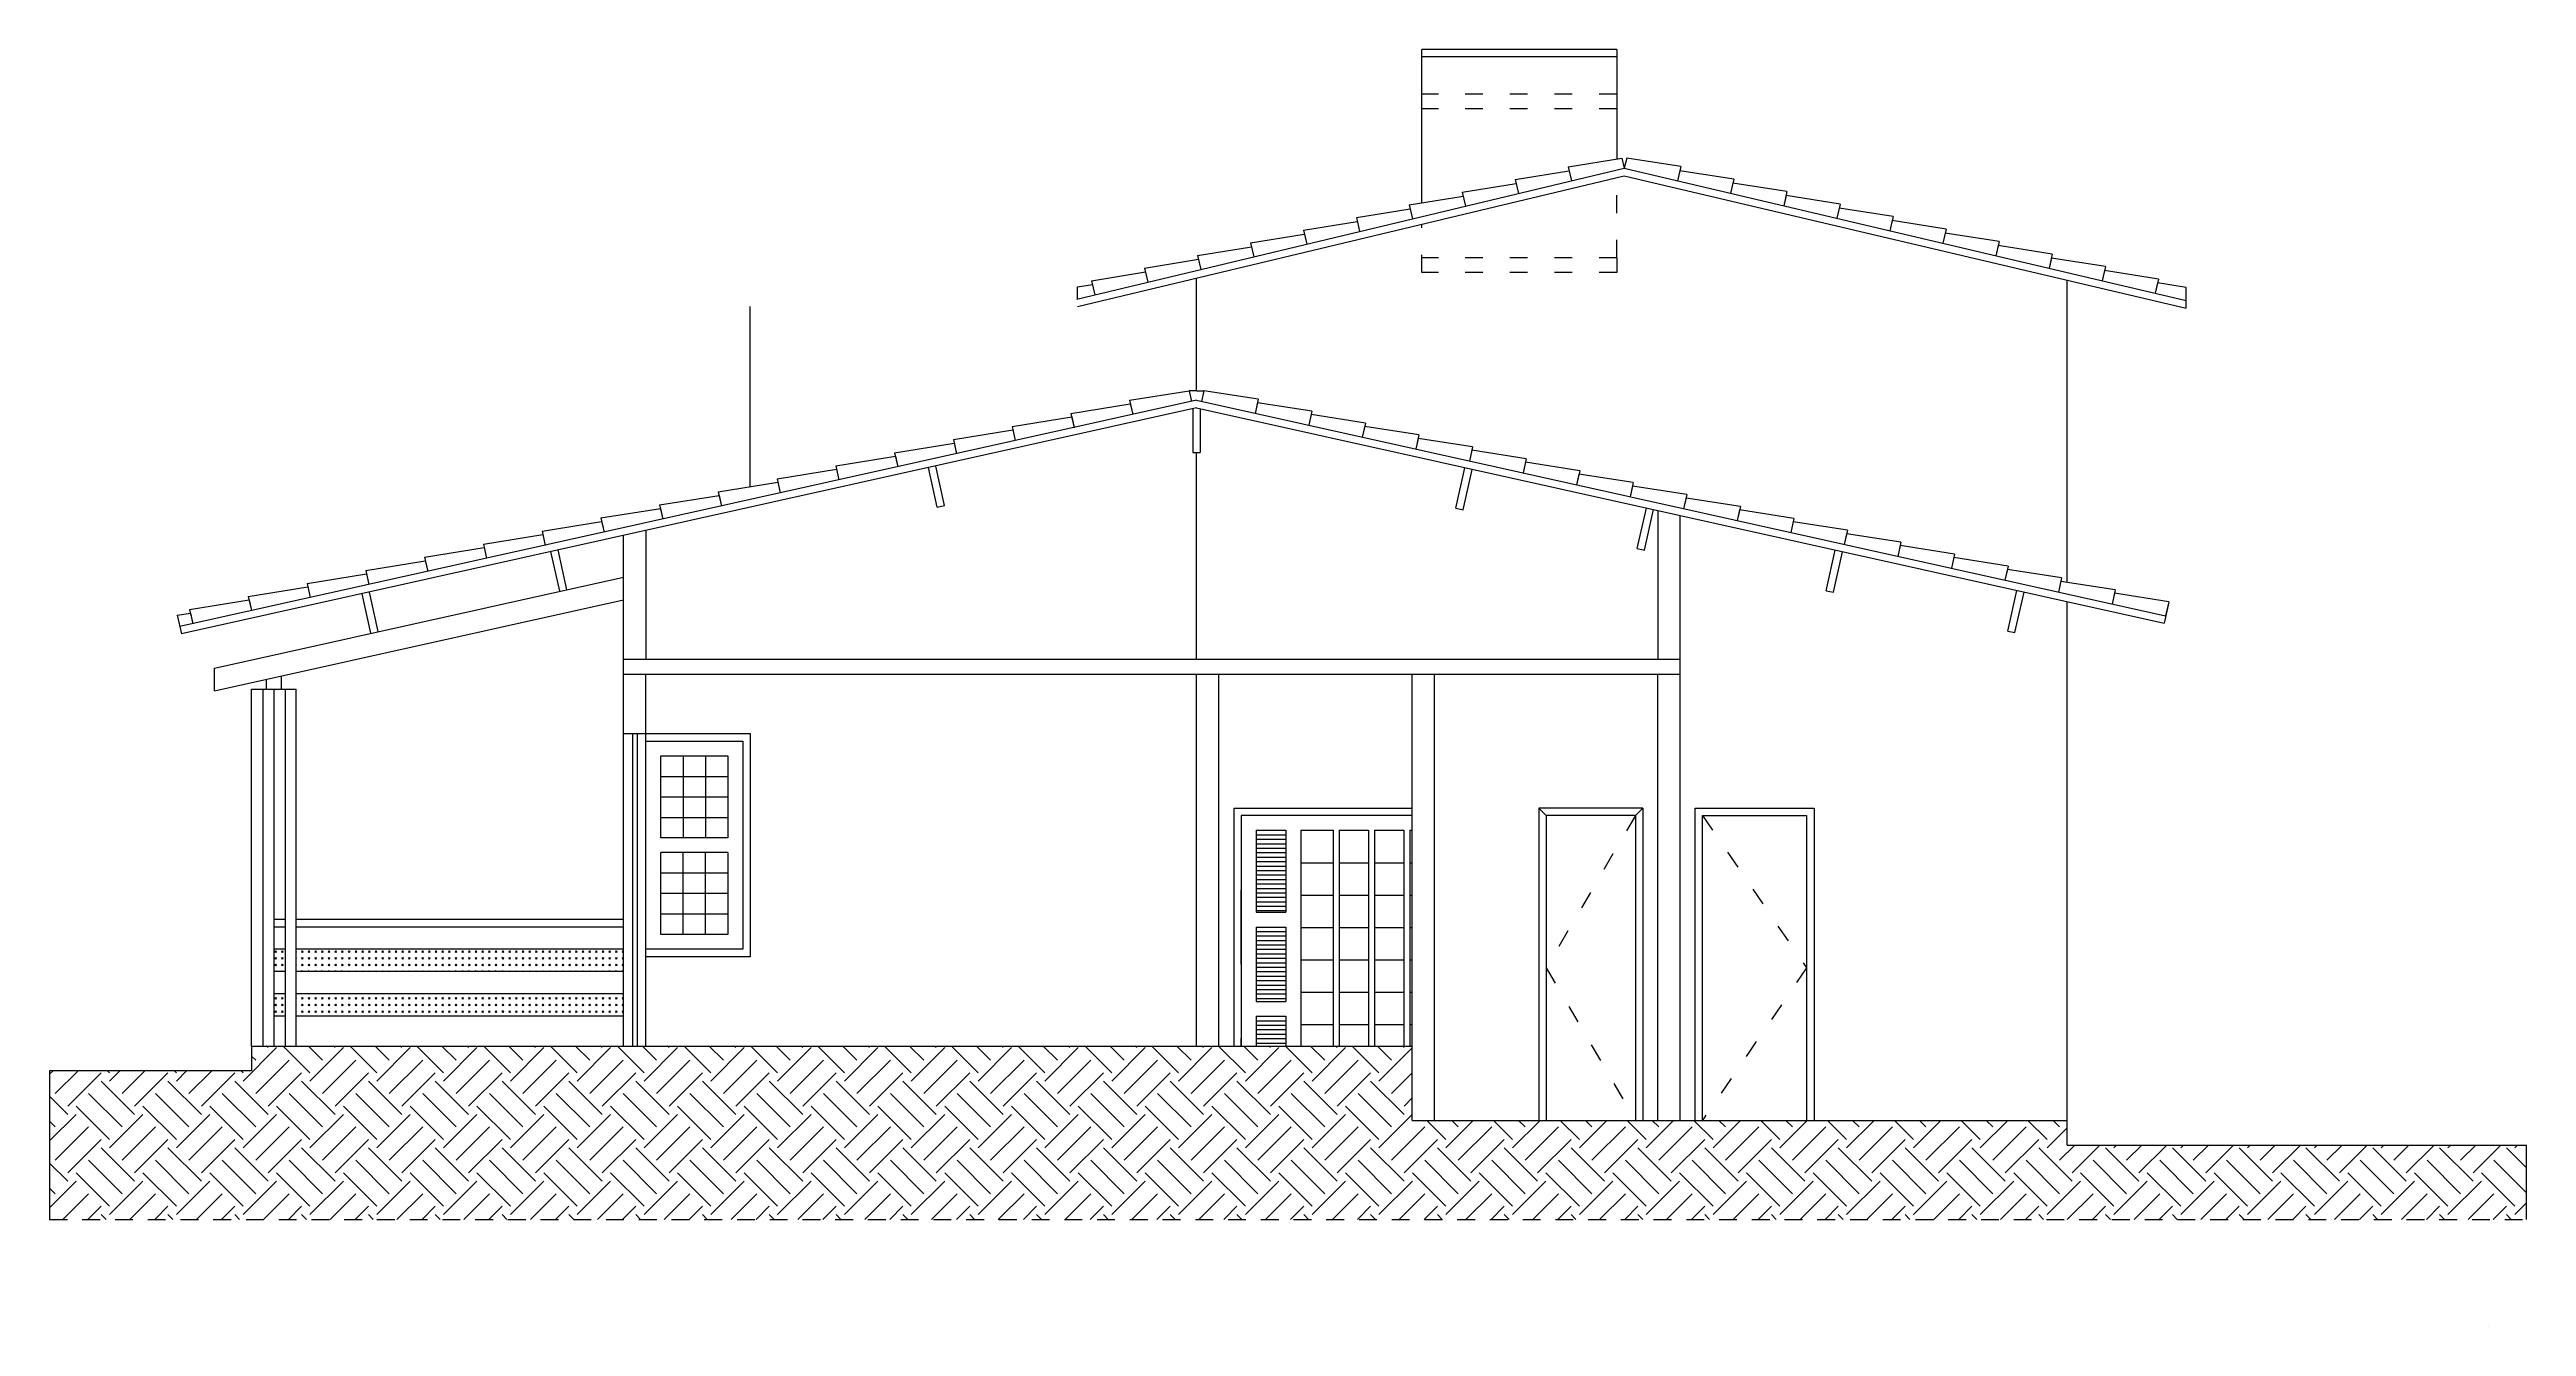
# Model space of a CAD drawing. Header units: millimetres. Extents: x -149 to 2, y 952 to 1078.
# Drawn here: x -64.01 to -47.37, y 952.4 to 960.99 of the extents above; entities that cross this region are included whole.
import ezdxf

# ---------------------------------------------------------------- set-up
doc = ezdxf.new("R2010")
doc.units = ezdxf.units.MM
doc.header["$LTSCALE"] = 0.1
doc.linetypes.add('ACAD_ISO02W100', pattern=[15, 12, -3])
doc.linetypes.add('ACAD_ISO03W100', pattern=[30, 12, -18])
doc.layers.get('0').update_dxf_attribs({"linetype": 'ACAD_ISO03W100'})
for name, color, linetype in [('elementos cortados', 6, 'Continuous'), ('grade', 8, 'Continuous'), ('pilar', 5, 'Continuous'), ('porta e janela cortada', 106, 'Continuous'), ('porta e janela vista', 3, 'Continuous'), ('projeção', 7, 'ACAD_ISO02W100')]:
    doc.layers.add(name, color=color, linetype=linetype)
doc.styles.get("Standard").update_dxf_attribs({"font": 'verdana.ttf', "height": 0.15})

msp = doc.modelspace()

# ---------------------------------------------------------------- hatches: boundary and pattern name
at = {"layer": 'grade', "ltscale": 0.1}
h = msp.add_hatch(dxfattribs=at)
h.set_pattern_fill('CROSS', color=256, scale=0.005, angle=45, style=0)
h.set_pattern_definition([(45, (20.524236, 12.75206), (3e-18, 0.0449012806), [0.015875, -0.047625]), (135, (20.53546, 12.75206), (-0.0449012806, 3e-18), [0.015875, -0.047625])])
h.paths.add_polyline_path([(-60.154, 954.937), (-62.354, 954.937), (-62.354, 954.787), (-60.154, 954.787)])
h.paths.add_polyline_path([(-60.154, 954.637), (-62.354, 954.637), (-62.354, 954.487), (-60.154, 954.487)])
h.paths.add_polyline_path([(-62.429, 954.637), (-62.504, 954.637), (-62.504, 954.487), (-62.429, 954.487)])
h.paths.add_polyline_path([(-62.429, 954.937), (-62.504, 954.937), (-62.504, 954.787), (-62.429, 954.787)])
at = {"layer": 'projeção', "ltscale": 0.1}
h = msp.add_hatch(dxfattribs=at)
h.set_pattern_fill('EARTH', color=256, scale=0.05, angle=45, style=0)
h.set_pattern_definition([(45, (20.52424, 12.75206), (3e-17, 0.44901281), [0.3175, -0.3175]), (45, (20.44005, 12.83625), (3e-17, 0.44901281), [0.3175, -0.3175]), (45, (20.35586, 12.92044), (3e-17, 0.44901281), [0.3175, -0.3175]), (135, (20.35586, 12.97657), (-0.44901281, 3e-17), [0.3175, -0.3175]), (135, (20.44005, 13.06075), (-0.44901281, 3e-17), [0.3175, -0.3175]), (135, (20.52424, 13.14494), (-0.44901281, 3e-17), [0.3175, -0.3175])])
h.paths.add_polyline_path([(-54.854, 954.287), (-62.654, 954.287), (-62.654, 954.121), (-64.012, 954.121), (-64.012, 953.121), (-47.366, 953.121), (-47.366, 953.621), (-50.454, 953.621), (-50.454, 953.787), (-54.854, 953.787)])

# ---------------------------------------------------------------- linework, layer by layer
at = {"ltscale": 0.1}
for p, q in [((-53.479, 960.687), (-54.791, 960.687)), ((-53.479, 960.587), (-54.791, 960.587)), ((-53.479, 959.587), (-53.479, 960.125)), ((-54.791, 959.487), (-54.791, 959.811)), ((-53.479, 959.587), (-54.791, 959.587)), ((-53.479, 959.487), (-54.791, 959.487)), ((-53.479, 959.587), (-53.479, 959.487)), ((-53.354, 955.837), (-53.954, 954.812)), ((-52.904, 955.837), (-52.204, 954.812)), ((-53.954, 954.812), (-53.354, 953.787)), ((-52.204, 954.812), (-52.904, 953.787))]:
    msp.add_line(p, q, dxfattribs=at)
at = {"layer": 'elementos cortados', "ltscale": 0.1}
for p, q in [((-54.791, 959.956), (-54.791, 960.987)), ((-53.479, 960.987), (-54.791, 960.987)), ((-53.479, 960.987), (-53.479, 960.687)), ((-53.479, 960.937), (-54.791, 960.937)), ((-53.479, 960.687), (-53.479, 960.587)), ((-53.479, 960.587), (-53.479, 960.251)), ((-57.109, 959.309), (-53.429, 960.188)), ((-54.163, 960.113), (-53.801, 960.171)), ((-53.807, 960.198), (-53.445, 960.256)), ((-53.807, 960.198), (-53.784, 960.103)), ((-53.445, 960.256), (-53.429, 960.188)), ((-53.413, 960.256), (-53.429, 960.188)), ((-53.429, 960.188), (-49.654, 959.3)), ((-53.05, 960.199), (-53.413, 960.256)), ((-53.05, 960.199), (-53.072, 960.104)), ((-53.056, 960.172), (-53.072, 960.104)), ((-52.693, 960.115), (-53.056, 960.172)), ((-57.103, 959.259), (-53.429, 960.137)), ((-54.874, 959.943), (-54.512, 960.001)), ((-54.519, 960.028), (-54.156, 960.086)), ((-54.519, 960.028), (-54.496, 959.933)), ((-54.163, 960.113), (-54.14, 960.018)), ((-53.429, 960.137), (-49.654, 959.248)), ((-52.693, 960.115), (-52.715, 960.02)), ((-52.699, 960.088), (-52.715, 960.02)), ((-52.336, 960.031), (-52.699, 960.088)), ((-52.336, 960.031), (-52.358, 959.936)), ((-52.342, 960.004), (-52.358, 959.936)), ((-51.979, 959.947), (-52.342, 960.004)), ((-55.586, 959.772), (-55.224, 959.831)), ((-55.23, 959.857), (-54.868, 959.916)), ((-55.23, 959.857), (-55.208, 959.763)), ((-54.874, 959.943), (-54.852, 959.848)), ((-51.979, 959.947), (-52.002, 959.852)), ((-51.986, 959.92), (-52.002, 959.852)), ((-51.623, 959.863), (-51.986, 959.92)), ((-51.623, 959.863), (-51.645, 959.768)), ((-51.629, 959.836), (-51.645, 959.768)), ((-51.266, 959.779), (-51.629, 959.836)), ((-56.298, 959.602), (-55.935, 959.661)), ((-55.942, 959.687), (-55.58, 959.746)), ((-55.942, 959.687), (-55.919, 959.593)), ((-55.586, 959.772), (-55.563, 959.678)), ((-51.266, 959.779), (-51.288, 959.684)), ((-51.272, 959.752), (-51.288, 959.684)), ((-50.909, 959.695), (-51.272, 959.752)), ((-50.909, 959.695), (-50.932, 959.6)), ((-50.916, 959.668), (-50.932, 959.6)), ((-50.553, 959.611), (-50.916, 959.668)), ((-57.009, 959.432), (-56.647, 959.491)), ((-56.653, 959.517), (-56.291, 959.576)), ((-56.653, 959.517), (-56.631, 959.423)), ((-56.298, 959.602), (-56.275, 959.508)), ((-50.553, 959.611), (-50.575, 959.516)), ((-50.553, 959.611), (-50.575, 959.516)), ((-50.559, 959.584), (-50.575, 959.516)), ((-50.196, 959.527), (-50.559, 959.584)), ((-50.196, 959.527), (-50.218, 959.432)), ((-50.202, 959.5), (-50.218, 959.432)), ((-49.839, 959.443), (-50.202, 959.5)), ((-57.103, 959.39), (-57.003, 959.406)), ((-57.103, 959.31), (-57.103, 959.39)), ((-57.009, 959.432), (-56.987, 959.338)), ((-56.304, 958.692), (-56.304, 959.45)), ((-50.454, 957.404), (-50.454, 959.437)), ((-49.839, 959.443), (-49.861, 959.349)), ((-49.845, 959.417), (-49.861, 959.349)), ((-49.654, 959.386), (-49.845, 959.417)), ((-49.654, 959.3), (-49.654, 959.386)), ((-59.304, 958.047), (-59.304, 959.259)), ((-49.654, 959.248), (-49.654, 959.3)), ((-56.754, 958.628), (-56.354, 958.692)), ((-56.304, 958.692), (-56.354, 958.692)), ((-56.354, 958.692), (-56.338, 958.62)), ((-56.304, 958.692), (-56.254, 958.692)), ((-56.254, 958.692), (-56.27, 958.62)), ((-55.889, 958.635), (-56.254, 958.692)), ((-56.304, 958.628), (-63.136, 957.107)), ((-56.304, 958.577), (-63.126, 957.058)), ((-57.543, 958.452), (-57.143, 958.517)), ((-57.149, 958.54), (-56.749, 958.605)), ((-57.149, 958.54), (-57.127, 958.444)), ((-57.143, 958.517), (-57.127, 958.444)), ((-56.754, 958.628), (-56.732, 958.532)), ((-56.749, 958.605), (-56.732, 958.532)), ((-56.329, 958.571), (-56.329, 958.277)), ((-56.304, 958.628), (-49.791, 957.178)), ((-56.304, 958.577), (-49.802, 957.129)), ((-56.279, 958.571), (-56.279, 958.277)), ((-55.889, 958.635), (-55.91, 958.54)), ((-55.894, 958.612), (-55.91, 958.54)), ((-55.529, 958.555), (-55.894, 958.612)), ((-55.529, 958.555), (-55.55, 958.46)), ((-55.534, 958.532), (-55.55, 958.46)), ((-55.169, 958.475), (-55.534, 958.532)), ((-58.333, 958.276), (-57.933, 958.341)), ((-57.938, 958.364), (-57.538, 958.429)), ((-57.938, 958.364), (-57.917, 958.269)), ((-57.933, 958.341), (-57.917, 958.269)), ((-57.543, 958.452), (-57.522, 958.357)), ((-57.538, 958.429), (-57.522, 958.357)), ((-55.169, 958.475), (-55.19, 958.38)), ((-55.174, 958.452), (-55.19, 958.38)), ((-54.809, 958.395), (-55.174, 958.452)), ((-54.809, 958.395), (-54.83, 958.3)), ((-54.814, 958.372), (-54.83, 958.3)), ((-54.449, 958.315), (-54.814, 958.372)), ((-59.123, 958.1), (-58.723, 958.165)), ((-58.728, 958.188), (-58.328, 958.253)), ((-58.728, 958.188), (-58.707, 958.093)), ((-58.723, 958.165), (-58.707, 958.093)), ((-58.333, 958.276), (-58.312, 958.181)), ((-58.328, 958.253), (-58.312, 958.181)), ((-58.046, 957.909), (-58.105, 958.176)), ((-57.997, 957.92), (-58.056, 958.186)), ((-56.329, 958.277), (-56.279, 958.277)), ((-56.304, 956.887), (-56.304, 958.277)), ((-54.562, 957.902), (-54.501, 958.175)), ((-54.513, 957.892), (-54.452, 958.164)), ((-54.449, 958.315), (-54.47, 958.22)), ((-54.454, 958.292), (-54.47, 958.22)), ((-54.089, 958.235), (-54.454, 958.292)), ((-54.089, 958.235), (-54.11, 958.14)), ((-54.094, 958.212), (-54.11, 958.14)), ((-53.729, 958.155), (-54.094, 958.212)), ((-53.729, 958.155), (-53.75, 958.059)), ((-59.913, 957.925), (-59.513, 957.989)), ((-59.518, 958.012), (-59.118, 958.077)), ((-59.518, 958.012), (-59.496, 957.917)), ((-59.518, 958.012), (-59.496, 957.917)), ((-59.513, 957.989), (-59.496, 957.917)), ((-59.123, 958.1), (-59.102, 958.005)), ((-59.118, 958.077), (-59.102, 958.005)), ((-53.734, 958.132), (-53.75, 958.059)), ((-53.369, 958.075), (-53.734, 958.132)), ((-53.369, 958.075), (-53.39, 957.979)), ((-53.369, 958.075), (-53.39, 957.979)), ((-53.374, 958.052), (-53.39, 957.979)), ((-53.009, 957.995), (-53.374, 958.052)), ((-53.009, 957.995), (-53.031, 957.899)), ((-60.307, 957.837), (-59.907, 957.901)), ((-60.307, 957.837), (-60.286, 957.741)), ((-59.913, 957.925), (-59.891, 957.829)), ((-59.907, 957.901), (-59.891, 957.829)), ((-58.046, 957.909), (-57.997, 957.92)), ((-54.562, 957.902), (-54.513, 957.892)), ((-53.342, 957.631), (-53.281, 957.904)), ((-53.293, 957.62), (-53.232, 957.893)), ((-53.204, 957.887), (-53.204, 956.887)), ((-53.054, 956.887), (-53.054, 957.853)), ((-53.014, 957.971), (-53.031, 957.899)), ((-52.649, 957.914), (-53.014, 957.971)), ((-52.649, 957.914), (-52.671, 957.819)), ((-52.655, 957.891), (-52.671, 957.819)), ((-52.29, 957.834), (-52.655, 957.891)), ((-52.29, 957.834), (-52.311, 957.739)), ((-61.097, 957.661), (-60.697, 957.726)), ((-61.097, 957.661), (-61.076, 957.566)), ((-60.702, 957.749), (-60.302, 957.814)), ((-60.702, 957.749), (-60.681, 957.653)), ((-60.702, 957.749), (-60.681, 957.653)), ((-60.697, 957.726), (-60.681, 957.653)), ((-60.302, 957.814), (-60.286, 957.741)), ((-60.154, 956.887), (-60.154, 957.72)), ((-60.004, 957.753), (-60.004, 956.887)), ((-51.93, 957.754), (-52.295, 957.811)), ((-51.93, 957.754), (-51.951, 957.659)), ((-51.93, 957.754), (-51.951, 957.659)), ((-51.935, 957.731), (-51.951, 957.659)), ((-51.57, 957.674), (-51.935, 957.731)), ((-51.57, 957.674), (-51.591, 957.579)), ((-51.575, 957.651), (-51.591, 957.579)), ((-51.21, 957.594), (-51.575, 957.651)), ((-61.887, 957.485), (-61.487, 957.55)), ((-61.887, 957.485), (-61.866, 957.39)), ((-61.492, 957.573), (-61.092, 957.638)), ((-61.492, 957.573), (-61.471, 957.478)), ((-61.492, 957.573), (-61.471, 957.478)), ((-61.487, 957.55), (-61.471, 957.478)), ((-61.092, 957.638), (-61.076, 957.566)), ((-60.584, 957.345), (-60.643, 957.611)), ((-60.535, 957.355), (-60.594, 957.622)), ((-53.342, 957.631), (-53.293, 957.62)), ((-52.073, 957.348), (-52.012, 957.621)), ((-52.024, 957.338), (-51.963, 957.61)), ((-51.21, 957.594), (-51.231, 957.499)), ((-51.215, 957.571), (-51.231, 957.499)), ((-50.85, 957.514), (-51.215, 957.571)), ((-50.85, 957.514), (-50.871, 957.419)), ((-50.85, 957.514), (-50.871, 957.419)), ((-50.855, 957.491), (-50.871, 957.419)), ((-50.49, 957.434), (-50.855, 957.491)), ((-62.904, 956.828), (-60.154, 957.44)), ((-62.677, 957.309), (-62.277, 957.374)), ((-62.282, 957.397), (-61.882, 957.462)), ((-62.282, 957.397), (-62.261, 957.302)), ((-62.277, 957.374), (-62.261, 957.302)), ((-61.852, 957.062), (-61.912, 957.328)), ((-61.882, 957.462), (-61.866, 957.39)), ((-61.804, 957.073), (-61.863, 957.339)), ((-52.073, 957.348), (-52.024, 957.338)), ((-50.852, 957.077), (-50.792, 957.35)), ((-50.804, 957.066), (-50.743, 957.339)), ((-50.49, 957.434), (-50.511, 957.338)), ((-50.13, 957.354), (-50.495, 957.411)), ((-50.13, 957.354), (-50.151, 957.258)), ((-50.13, 957.354), (-50.151, 957.258)), ((-50.135, 957.331), (-50.151, 957.258)), ((-49.77, 957.274), (-50.135, 957.331)), ((-63.154, 957.184), (-63.066, 957.198)), ((-63.154, 957.184), (-63.126, 957.058)), ((-63.071, 957.221), (-62.671, 957.286)), ((-63.071, 957.221), (-63.05, 957.126)), ((-63.066, 957.198), (-63.05, 957.126)), ((-62.904, 956.674), (-60.154, 957.287)), ((-62.677, 957.309), (-62.655, 957.214)), ((-62.677, 957.309), (-62.655, 957.214)), ((-62.671, 957.286), (-62.655, 957.214)), ((-50.454, 953.621), (-50.454, 957.274)), ((-49.775, 957.25), (-49.802, 957.129)), ((-49.77, 957.274), (-49.791, 957.178)), ((-50.852, 957.077), (-50.804, 957.066)), ((-62.904, 956.674), (-62.904, 956.828)), ((-60.154, 954.287), (-60.154, 956.887)), ((-60.154, 956.887), (-53.054, 956.887)), ((-53.054, 953.787), (-53.054, 956.887)), ((-62.554, 956.687), (-62.554, 956.752)), ((-62.454, 956.687), (-62.454, 956.775)), ((-60.154, 956.787), (-53.054, 956.787)), ((-60.004, 954.287), (-60.004, 956.787)), ((-56.304, 954.287), (-56.304, 956.787)), ((-56.154, 954.287), (-56.154, 956.787)), ((-54.854, 953.787), (-54.854, 956.787)), ((-54.704, 953.787), (-54.704, 956.787)), ((-53.204, 953.787), (-53.204, 956.787)), ((-60.154, 956.387), (-60.004, 956.387)), ((-62.654, 954.287), (-54.854, 954.287)), ((-62.654, 954.287), (-62.654, 954.121)), ((-62.654, 954.121), (-64.012, 954.121)), ((-64.012, 954.121), (-64.012, 953.121)), ((-54.854, 953.787), (-50.454, 953.787)), ((-50.454, 953.621), (-47.366, 953.621)), ((-47.366, 953.121), (-47.366, 953.621))]:
    msp.add_line(p, q, dxfattribs=at)
at = {"layer": 'grade', "ltscale": 0.1}
for p, q in [((-62.429, 955.137), (-62.504, 955.137)), ((-62.429, 955.087), (-62.504, 955.087)), ((-60.154, 955.137), (-62.354, 955.137)), ((-60.154, 955.087), (-62.354, 955.087)), ((-62.429, 954.937), (-62.504, 954.937)), ((-60.154, 954.937), (-62.354, 954.937)), ((-62.429, 954.787), (-62.504, 954.787)), ((-60.154, 954.787), (-62.354, 954.787)), ((-62.429, 954.637), (-62.504, 954.637)), ((-60.154, 954.637), (-62.354, 954.637)), ((-62.429, 954.487), (-62.504, 954.487)), ((-60.154, 954.487), (-62.354, 954.487))]:
    msp.add_line(p, q, dxfattribs=at)
at = {"layer": 'pilar', "ltscale": 0.1}
for p, q in [((-62.654, 954.287), (-62.654, 956.687)), ((-62.654, 956.687), (-62.354, 956.687)), ((-62.579, 956.687), (-62.579, 954.287)), ((-62.504, 956.687), (-62.504, 954.287)), ((-62.429, 956.687), (-62.429, 954.287)), ((-62.354, 954.287), (-62.354, 956.687))]:
    msp.add_line(p, q, dxfattribs=at)
at = {"layer": 'porta e janela cortada', "ltscale": 0.1}
for p, q in [((-60.094, 956.387), (-60.094, 954.287)), ((-60.064, 956.387), (-60.064, 954.287))]:
    msp.add_line(p, q, dxfattribs=at)
at = {"layer": 'porta e janela vista', "ltscale": 0.1}
for p, q in [((-60.004, 956.387), (-59.304, 956.387)), ((-60.004, 956.337), (-59.354, 956.337)), ((-59.354, 956.337), (-59.354, 954.937)), ((-59.304, 956.387), (-59.304, 954.887)), ((-59.904, 956.237), (-59.454, 956.237)), ((-59.904, 955.687), (-59.904, 956.237)), ((-59.754, 956.237), (-59.754, 955.687)), ((-59.604, 956.237), (-59.604, 955.687)), ((-59.454, 956.237), (-59.454, 955.687)), ((-59.904, 956.099), (-59.454, 956.099)), ((-59.904, 955.962), (-59.454, 955.962)), ((-59.904, 955.824), (-59.454, 955.824)), ((-56.054, 955.887), (-56.054, 954.287)), ((-56.054, 955.887), (-54.854, 955.887)), ((-54.854, 955.837), (-56.004, 955.837)), ((-56.004, 955.837), (-56.004, 954.287)), ((-56.004, 955.837), (-56.004, 954.837)), ((-53.304, 955.887), (-54.004, 955.887)), ((-54.004, 955.887), (-54.004, 953.787)), ((-53.954, 955.837), (-54.004, 955.887)), ((-53.354, 955.837), (-53.954, 955.837)), ((-53.954, 955.837), (-53.954, 953.787)), ((-53.354, 955.837), (-53.304, 955.887)), ((-53.354, 955.837), (-53.354, 953.787)), ((-53.304, 955.887), (-53.304, 953.787)), ((-52.954, 953.787), (-52.954, 955.887)), ((-52.954, 955.887), (-52.154, 955.887)), ((-52.904, 955.837), (-52.204, 955.837)), ((-52.904, 953.787), (-52.904, 955.837)), ((-52.204, 955.837), (-52.204, 953.787)), ((-52.154, 955.887), (-52.154, 953.787)), ((-59.454, 955.687), (-59.904, 955.687)), ((-55.904, 955.737), (-55.904, 955.187)), ((-55.904, 955.737), (-55.704, 955.737)), ((-55.904, 955.707), (-55.704, 955.707)), ((-55.904, 955.677), (-55.704, 955.677)), ((-55.704, 955.737), (-55.704, 955.187)), ((-55.604, 955.737), (-55.604, 954.287)), ((-55.604, 955.737), (-55.386, 955.737)), ((-55.386, 955.737), (-55.386, 954.287)), ((-55.346, 955.737), (-55.346, 954.287)), ((-55.346, 955.737), (-55.149, 955.737)), ((-55.149, 955.737), (-55.149, 954.287)), ((-55.109, 955.737), (-55.109, 954.287)), ((-55.109, 955.737), (-54.911, 955.737)), ((-54.911, 955.737), (-54.911, 954.287)), ((-54.871, 955.737), (-54.871, 954.287)), ((-54.871, 955.737), (-54.854, 955.737)), ((-59.454, 955.587), (-59.904, 955.587)), ((-59.904, 955.037), (-59.904, 955.587)), ((-59.754, 955.037), (-59.754, 955.587)), ((-59.604, 955.037), (-59.604, 955.587)), ((-59.454, 955.587), (-59.454, 955.037)), ((-55.904, 955.647), (-55.704, 955.647)), ((-55.904, 955.617), (-55.704, 955.617)), ((-55.904, 955.587), (-55.704, 955.587)), ((-55.904, 955.557), (-55.704, 955.557)), ((-55.904, 955.527), (-55.704, 955.527)), ((-55.904, 955.497), (-55.704, 955.497)), ((-55.604, 955.519), (-55.386, 955.519)), ((-55.346, 955.519), (-55.149, 955.519)), ((-55.109, 955.519), (-54.911, 955.519)), ((-54.871, 955.519), (-54.854, 955.519)), ((-59.454, 955.449), (-59.904, 955.449)), ((-56.004, 954.837), (-56.004, 955.337)), ((-55.904, 955.467), (-55.704, 955.467)), ((-55.904, 955.437), (-55.704, 955.437)), ((-55.904, 955.407), (-55.704, 955.407)), ((-55.904, 955.377), (-55.704, 955.377)), ((-55.904, 955.347), (-55.704, 955.347)), ((-59.454, 955.312), (-59.904, 955.312)), ((-59.454, 955.174), (-59.904, 955.174)), ((-55.904, 955.317), (-55.704, 955.317)), ((-55.904, 955.287), (-55.704, 955.287)), ((-55.904, 955.257), (-55.704, 955.257)), ((-55.904, 955.227), (-55.704, 955.227)), ((-55.904, 955.197), (-55.704, 955.197)), ((-55.904, 955.187), (-55.704, 955.187)), ((-55.604, 955.302), (-55.386, 955.302)), ((-55.346, 955.302), (-55.149, 955.302)), ((-55.109, 955.302), (-54.911, 955.302)), ((-54.871, 955.302), (-54.854, 955.302)), ((-59.454, 955.037), (-59.904, 955.037)), ((-56.004, 954.837), (-56.004, 955.087)), ((-55.904, 955.087), (-55.904, 954.587)), ((-55.904, 955.087), (-55.704, 955.087)), ((-55.904, 955.057), (-55.704, 955.057)), ((-55.904, 955.027), (-55.704, 955.027)), ((-55.904, 954.997), (-55.704, 954.997)), ((-55.704, 955.087), (-55.704, 954.587)), ((-55.604, 955.084), (-55.386, 955.084)), ((-55.346, 955.084), (-55.149, 955.084)), ((-55.109, 955.084), (-54.911, 955.084)), ((-54.871, 955.084), (-54.854, 955.084)), ((-59.354, 954.937), (-60.004, 954.937)), ((-59.304, 954.887), (-60.004, 954.887)), ((-56.004, 954.837), (-56.004, 954.287)), ((-55.904, 954.967), (-55.704, 954.967)), ((-55.904, 954.937), (-55.704, 954.937)), ((-55.904, 954.907), (-55.704, 954.907)), ((-55.904, 954.877), (-55.704, 954.877)), ((-55.904, 954.847), (-55.704, 954.847)), ((-55.604, 954.867), (-55.386, 954.867)), ((-55.346, 954.867), (-55.149, 954.867)), ((-55.109, 954.867), (-54.911, 954.867)), ((-54.871, 954.867), (-54.854, 954.867)), ((-55.904, 954.817), (-55.704, 954.817)), ((-55.904, 954.787), (-55.704, 954.787)), ((-55.904, 954.757), (-55.704, 954.757)), ((-55.904, 954.727), (-55.704, 954.727)), ((-55.904, 954.727), (-55.704, 954.727)), ((-55.904, 954.697), (-55.704, 954.697)), ((-55.904, 954.667), (-55.704, 954.667)), ((-55.904, 954.637), (-55.704, 954.637)), ((-55.904, 954.607), (-55.704, 954.607)), ((-55.904, 954.587), (-55.704, 954.587)), ((-55.604, 954.649), (-55.386, 954.649)), ((-55.346, 954.649), (-55.149, 954.649)), ((-55.109, 954.649), (-54.911, 954.649)), ((-54.871, 954.649), (-54.854, 954.649)), ((-56.004, 954.287), (-56.004, 954.337)), ((-55.904, 954.487), (-55.904, 954.287)), ((-55.904, 954.487), (-55.704, 954.487)), ((-55.904, 954.457), (-55.704, 954.457)), ((-55.904, 954.427), (-55.704, 954.427)), ((-55.904, 954.397), (-55.704, 954.397)), ((-55.904, 954.367), (-55.704, 954.367)), ((-55.904, 954.337), (-55.704, 954.337)), ((-55.704, 954.487), (-55.704, 954.287)), ((-55.604, 954.432), (-55.386, 954.432)), ((-55.346, 954.432), (-55.149, 954.432)), ((-55.109, 954.432), (-54.911, 954.432)), ((-54.871, 954.432), (-54.854, 954.432)), ((-55.904, 954.307), (-55.704, 954.307))]:
    msp.add_line(p, q, dxfattribs=at)
at = {"layer": 'projeção', "ltscale": 0.1}
msp.add_line((-64.012, 953.121), (-47.366, 953.121), dxfattribs=at)

# ---------------------------------------------------------------- texts
at = {"layer": 'projeção', "ltscale": 0.1, "insert": (-47.623, 952.401), "char_height": 0.001, "width": 2.36553, "attachment_point": 1, "rotation": 180}
msp.add_mtext('JHJJH', dxfattribs=at)

doc.saveas('drawing.dxf')
